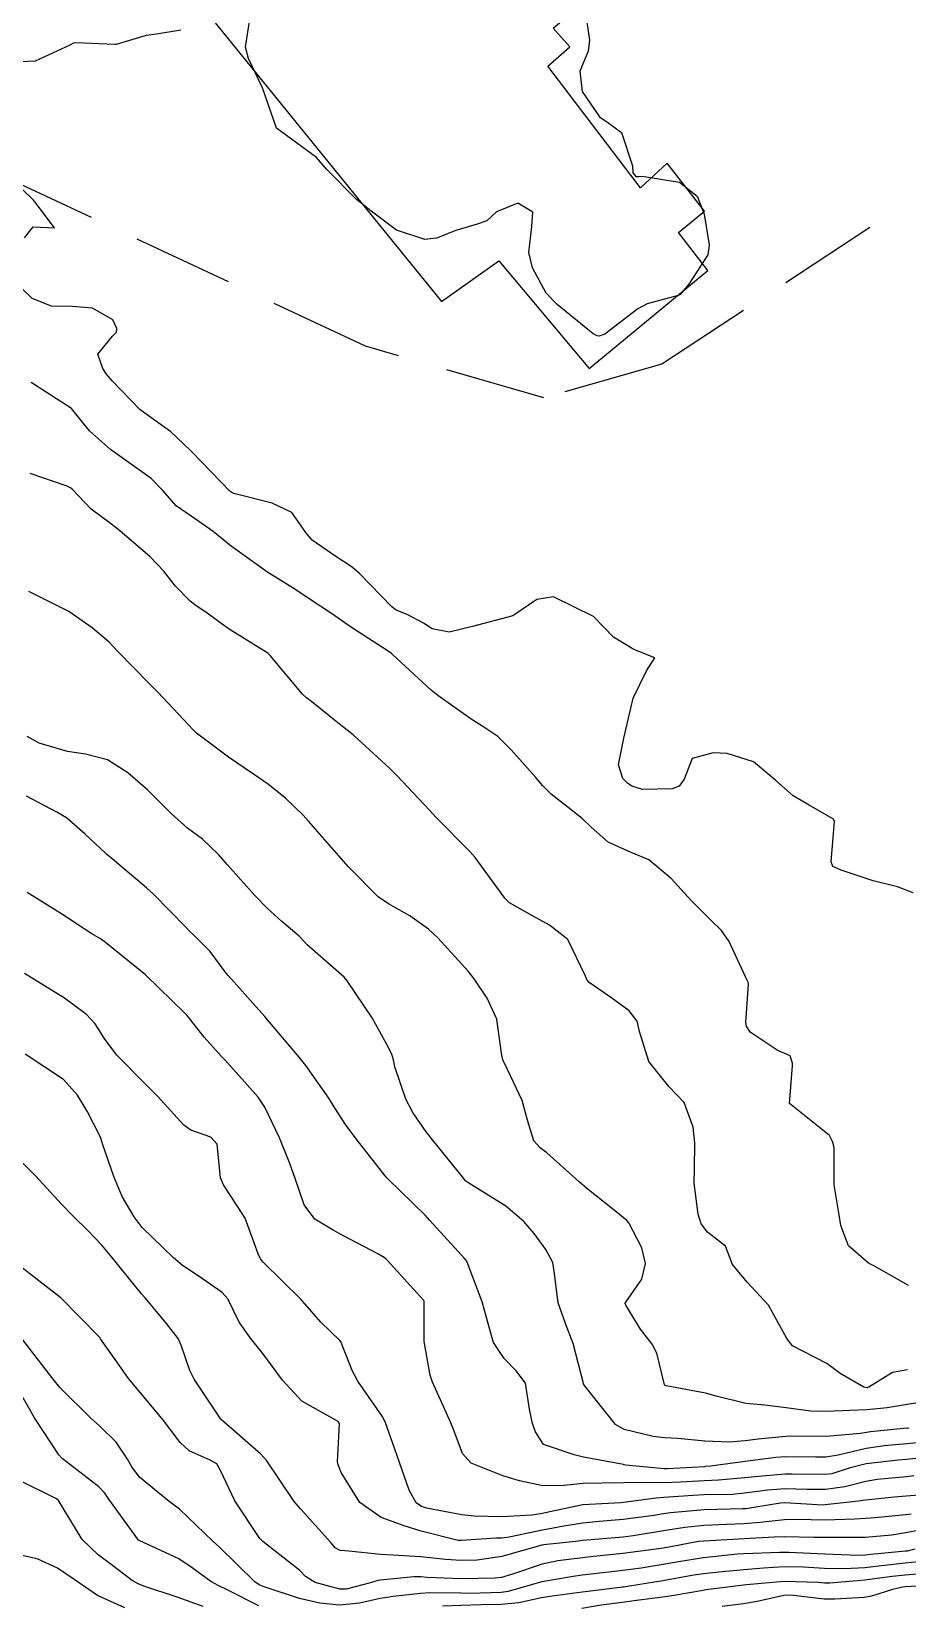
# Model space of a CAD drawing. Header units: metres. Extents: x 298520 to 308411, y 7433745 to 7450750.
# Drawn here: x 299340.1 to 299383.5, y 7449534.2 to 7449612.2 of the extents above; entities that cross this region are included whole.
import ezdxf

# ---------------------------------------------------------------- set-up
doc = ezdxf.new("R2010")
doc.units = ezdxf.units.M
doc.header["$LTSCALE"] = 10
doc.linetypes.add('DASHED', pattern=[0.75, 0.5, -0.25])
for name, color, linetype in [('Curvas de Nivel 1m', 11, 'Continuous'), ('Curvas de Nivel 5m', 15, 'Continuous'), ('Edificações', 30, 'Continuous'), ('Vias Secundárias', 230, 'DASHED')]:
    doc.layers.add(name, color=color, linetype=linetype)

msp = doc.modelspace()

# ---------------------------------------------------------------- linework, layer by layer
at = {"layer": 'Curvas de Nivel 1m', "flags": 128}
for points, elevation in [([(299367.528, 7449613.198), (299367.738, 7449611.739), (299367.677, 7449611.196), (299367.259, 7449610.204), (299367.38, 7449609.199), (299368.24, 7449607.946), (299368.687, 7449607.633), (299369.33, 7449607.174), (299369.861, 7449605.512), (299369.878, 7449605.165), (299370.031, 7449604.992), (299370.201, 7449604.996), (299370.354, 7449605.006), (299372.199, 7449604.715), (299373.076, 7449604.011), (299373.414, 7449603.122), (299373.668, 7449601.61), (299373.6, 7449601.118), (299372.667, 7449599.661), (299372.236, 7449599.138), (299372.132, 7449599.094), (299370.593, 7449598.691), (299370.126, 7449598.433), (299368.497, 7449597.184), (299368.212, 7449597.088), (299368.112, 7449597.099), (299367.918, 7449597.192), (299366.127, 7449598.649), (299365.589, 7449599.215), (299364.909, 7449600.459), (299364.734, 7449601.224), (299364.876, 7449602.519), (299364.922, 7449603.223), (299364.187, 7449603.676), (299363.136, 7449603.246), (299362.642, 7449602.787), (299362.174, 7449602.635), (299361.117, 7449602.322), (299360.163, 7449601.941), (299359.573, 7449601.875), (299358.168, 7449602.328), (299356.857, 7449603.32), (299356.485, 7449603.625), (299356.188, 7449603.85), (299354.728, 7449605.345), (299354.212, 7449605.927), (299352.233, 7449607.38), (299351.525, 7449609.387), (299350.834, 7449610.828), (299350.689, 7449611.396), (299350.908, 7449612.78)], 746), ([(299347.481, 7449612.236), (299346.282, 7449612.035), (299345.764, 7449611.972), (299344.274, 7449611.537), (299344.213, 7449611.531), (299342.275, 7449611.607), (299342.174, 7449611.592), (299341.983, 7449611.494), (299340.265, 7449610.705), (299339.147, 7449610.648)], 746), ([(299383.549, 7449550.061), (299381.858, 7449551.017), (299381.564, 7449551.165), (299380.566, 7449552.028), (299380.197, 7449553.041), (299380.111, 7449553.565), (299379.867, 7449555.046), (299379.853, 7449556.823), (299379.823, 7449557.047), (299379.783, 7449557.196), (299379.637, 7449557.496), (299377.653, 7449559.07), (299377.801, 7449560.949), (299377.79, 7449561.069), (299377.687, 7449561.436), (299377.041, 7449561.725), (299375.698, 7449562.606), (299375.512, 7449562.903), (299375.487, 7449563.093), (299375.619, 7449564.989), (299375.602, 7449565.092), (299375.472, 7449565.348), (299374.661, 7449567.106), (299374.284, 7449567.638), (299373.763, 7449568.138), (299372.767, 7449569.13), (299371.789, 7449570.222), (299370.674, 7449571.151), (299369.806, 7449571.503), (299368.658, 7449572.024), (299367.819, 7449572.766), (299367.367, 7449573.195), (299365.835, 7449574.389), (299365.431, 7449574.808), (299365.071, 7449575.222), (299363.863, 7449576.601), (299363.2, 7449577.247), (299362.408, 7449577.782), (299361.881, 7449578.11), (299360.223, 7449579.277), (299359.897, 7449579.545), (299357.977, 7449581.309), (299357.952, 7449581.338), (299357.923, 7449581.357), (299357.764, 7449581.472), (299355.936, 7449582.652), (299354.944, 7449583.34), (299353.95, 7449584.012), (299353.138, 7449584.546), (299351.962, 7449585.278), (299351.792, 7449585.382), (299349.982, 7449586.677), (299349.082, 7449587.409), (299348, 7449588.169), (299347.26, 7449588.685), (299346.586, 7449589.441), (299346.022, 7449590.034), (299344.121, 7449591.39), (299344.043, 7449591.443), (299344.001, 7449591.471), (299342.961, 7449592.396), (299342.063, 7449593.5), (299340.076, 7449594.79)], 744), ([(299383.502, 7449545.89), (299382.754, 7449545.754), (299381.576, 7449545.019), (299381.511, 7449545.001), (299381.493, 7449544.999), (299381.335, 7449545.022), (299380.163, 7449545.704), (299379.504, 7449546.195), (299377.792, 7449547.067), (299377.517, 7449547.437), (299376.608, 7449549.079), (299375.55, 7449550.223), (299374.818, 7449551.101), (299374.468, 7449552.003), (299373.579, 7449552.706), (299373.277, 7449553.123), (299373.12, 7449553.595), (299372.922, 7449555.127), (299372.948, 7449555.799), (299372.963, 7449557.127), (299372.87, 7449557.899), (299372.427, 7449559.132), (299371.664, 7449559.911), (299370.683, 7449561.15), (299370.218, 7449562.635), (299370.097, 7449563.156), (299369.708, 7449563.667), (299368.842, 7449564.301), (299367.722, 7449565.07), (299367.623, 7449565.191), (299367.531, 7449565.387), (299366.669, 7449567.201), (299365.76, 7449567.912), (299364.907, 7449568.365), (299363.771, 7449569.013), (299363.533, 7449569.242), (299362.823, 7449570.214), (299362.075, 7449571.257), (299361.806, 7449571.551), (299360.11, 7449573.277), (299359.826, 7449573.586), (299358.998, 7449574.456), (299358.201, 7449575.305), (299357.848, 7449575.664), (299356.023, 7449577.329), (299355.874, 7449577.449), (299355.353, 7449577.86), (299353.89, 7449579.04), (299353.713, 7449579.175), (299353.514, 7449579.356), (299351.921, 7449581.273), (299351.805, 7449581.381), (299349.934, 7449582.54), (299349.424, 7449582.894), (299348.719, 7449583.418), (299348.254, 7449583.733), (299347.948, 7449583.96), (299347.223, 7449584.698), (299346.644, 7449585.44), (299345.973, 7449586.155), (299344.448, 7449587.465), (299343.996, 7449587.809), (299343.038, 7449588.519), (299342.102, 7449589.499), (299342.014, 7449589.574), (299341.858, 7449589.659), (299340.024, 7449590.282)], 743), ([(299384.199, 7449544.276), (299383.48, 7449544.159), (299382.49, 7449543.998), (299381.476, 7449543.9), (299380.639, 7449543.869), (299379.474, 7449543.818), (299378.696, 7449543.836), (299377.477, 7449544.004), (299376.429, 7449544.13), (299375.48, 7449544.215), (299374.02, 7449544.577), (299373.487, 7449544.727), (299371.538, 7449545.094), (299371.492, 7449545.109), (299371.449, 7449545.141), (299371.076, 7449546.714), (299370.848, 7449547.15), (299370.259, 7449547.898), (299369.532, 7449549.094), (299369.506, 7449549.17), (299369.509, 7449549.194), (299369.534, 7449549.231), (299370.328, 7449550.382), (299370.508, 7449551.156), (299370.337, 7449551.925), (299369.683, 7449553.169), (299369.585, 7449553.284), (299369.048, 7449553.719), (299367.608, 7449554.861), (299367.23, 7449555.194), (299365.627, 7449556.626), (299365.297, 7449556.882), (299364.974, 7449557.22), (299364.662, 7449558.243), (299364.398, 7449559.229), (299363.676, 7449560.757), (299363.434, 7449561.242), (299363.368, 7449561.561), (299363.147, 7449563.246), (299362.669, 7449564.295), (299362.024, 7449565.257), (299361.729, 7449565.634), (299360.218, 7449567.275), (299359.757, 7449567.704), (299358.837, 7449568.367), (299357.769, 7449568.967), (299357.259, 7449569.315), (299355.795, 7449570.795), (299355.321, 7449571.335), (299353.82, 7449573.054), (299353.68, 7449573.211), (299353.552, 7449573.354), (299352.671, 7449574.207), (299351.838, 7449574.872), (299351.08, 7449575.388), (299349.855, 7449576.224), (299348.27, 7449577.424), (299348.064, 7449577.616), (299347.877, 7449577.823), (299346.353, 7449579.445), (299345.9, 7449579.903), (299344.364, 7449581.466), (299343.927, 7449581.92), (299343.093, 7449582.641), (299341.942, 7449583.439), (299341.841, 7449583.501), (299339.952, 7449584.431)], 742), ([(299383.578, 7449542.999), (299383.478, 7449542.984), (299383.463, 7449542.987), (299381.662, 7449542.817), (299381.461, 7449542.788), (299381.168, 7449542.733), (299379.458, 7449542.588), (299377.93, 7449542.594), (299377.458, 7449542.586), (299376.089, 7449542.451), (299375.456, 7449542.372), (299374.654, 7449542.301), (299373.455, 7449542.35), (299372.111, 7449542.479), (299371.457, 7449542.513), (299370.893, 7449542.584), (299369.461, 7449542.935), (299369.018, 7449543.174), (299367.492, 7449545.114), (299367.447, 7449545.19), (299367.415, 7449545.269), (299366.928, 7449547.196), (299366.548, 7449548.175), (299366.181, 7449549.204), (299365.988, 7449550.774), (299365.917, 7449551.206), (299365.569, 7449551.845), (299364.997, 7449552.639), (299364.49, 7449553.226), (299363.594, 7449553.987), (299361.707, 7449555.163), (299361.612, 7449555.228), (299361.582, 7449555.26), (299361.436, 7449555.441), (299359.949, 7449557.277), (299359.637, 7449557.677), (299358.979, 7449558.623), (299358.637, 7449559.295), (299358.092, 7449560.889), (299358.015, 7449561.305), (299357.93, 7449561.551), (299357.69, 7449561.997), (299356.964, 7449563.317), (299355.73, 7449565.155), (299355.572, 7449565.332), (299353.749, 7449566.935), (299353.547, 7449567.149), (299353.345, 7449567.356), (299352.483, 7449568.092), (299351.767, 7449568.744), (299351.153, 7449569.386), (299349.795, 7449570.904), (299349.345, 7449571.407), (299348.556, 7449572.164), (299347.816, 7449572.721), (299347, 7449573.438), (299345.835, 7449574.61), (299344.862, 7449575.46), (299343.852, 7449576.091), (299342.759, 7449576.384), (299341.863, 7449576.514), (299340.459, 7449576.922), (299339.87, 7449577.246)], 741), ([(299384.849, 7449541.586), (299383.447, 7449541.448), (299383.038, 7449541.413), (299381.445, 7449541.226), (299380.652, 7449541.032), (299379.747, 7449540.736), (299379.438, 7449540.693), (299377.784, 7449540.721), (299377.438, 7449540.712), (299375.933, 7449540.588), (299375.435, 7449540.53), (299374.127, 7449540.415), (299373.432, 7449540.382), (299372.247, 7449540.316), (299371.43, 7449540.293), (299370.281, 7449540.306), (299369.43, 7449540.289), (299368.343, 7449540.267), (299367.429, 7449540.252), (299366.468, 7449540.159), (299365.427, 7449540.14), (299364.264, 7449540.394), (299363.434, 7449540.631), (299361.872, 7449541.256), (299361.448, 7449541.746), (299361.038, 7449542.845), (299360.863, 7449543.266), (299360.355, 7449544.396), (299359.95, 7449545.275), (299359.837, 7449545.617), (299359.544, 7449547.28), (299359.544, 7449547.31), (299359.549, 7449549.28), (299359.533, 7449549.315), (299357.712, 7449551.308), (299357.64, 7449551.385), (299357.564, 7449551.446), (299357.248, 7449551.632), (299355.575, 7449552.5), (299355.033, 7449552.794), (299354.12, 7449553.352), (299353.593, 7449554.06), (299353.145, 7449555.365), (299352.885, 7449556.103), (299352.383, 7449557.373), (299351.648, 7449558.902), (299351.314, 7449559.383), (299349.68, 7449561.216), (299349.505, 7449561.403), (299348.644, 7449562.367), (299347.797, 7449563.429), (299347.704, 7449563.534), (299345.733, 7449565.45), (299343.749, 7449567.052), (299343.503, 7449567.226), (299343.073, 7449567.48), (299342.273, 7449568.007), (299341.761, 7449568.356), (299339.876, 7449569.519)], 739), ([(299383.804, 7449540.629), (299383.437, 7449540.592), (299381.989, 7449540.46), (299381.433, 7449540.356), (299380.381, 7449540.083), (299379.427, 7449539.957), (299378.525, 7449539.96), (299377.427, 7449539.987), (299376.577, 7449539.927), (299375.423, 7449539.767), (299374.805, 7449539.716), (299373.421, 7449539.691), (299372.88, 7449539.666), (299371.419, 7449539.557), (299371.04, 7449539.525), (299369.415, 7449539.316), (299369.285, 7449539.301), (299367.413, 7449539.19), (299365.772, 7449538.844), (299365.409, 7449538.773), (299364.873, 7449538.684), (299363.407, 7449538.605), (299362.029, 7449538.638), (299361.414, 7449538.697), (299359.666, 7449539.039), (299359.42, 7449539.116), (299359.152, 7449539.293), (299358.798, 7449539.928), (299358.32, 7449541.301), (299358.097, 7449541.947), (299357.615, 7449543.308), (299357.467, 7449543.597), (299356.256, 7449545.322), (299355.99, 7449545.818), (299355.51, 7449547.027), (299355.428, 7449547.247), (299355.371, 7449547.332), (299354.427, 7449548.252), (299353.532, 7449549.27), (299353.488, 7449549.316), (299353.45, 7449549.361), (299351.56, 7449551.211), (299351.426, 7449551.381), (299351.326, 7449551.622), (299350.669, 7449553.389), (299349.608, 7449555.05), (299349.459, 7449555.402), (299349.293, 7449557.068), (299348.974, 7449557.41), (299347.974, 7449557.763), (299347.639, 7449558.004), (299346.325, 7449559.443), (299345.663, 7449560.096), (299344.321, 7449561.464), (299343.691, 7449562.309), (299343.236, 7449563.015), (299342.805, 7449563.483), (299341.715, 7449564.293), (299339.733, 7449565.52)], 738), ([(299384.692, 7449539.719), (299383.422, 7449539.626), (299382.847, 7449539.58), (299381.419, 7449539.421), (299381.072, 7449539.371), (299379.415, 7449539.193), (299379.278, 7449539.188), (299377.416, 7449539.296), (299377.203, 7449539.285), (299375.98, 7449539.084), (299375.497, 7449539.004), (299375.412, 7449538.995), (299375.314, 7449538.994), (299373.411, 7449538.948), (299371.751, 7449538.795), (299371.409, 7449538.747), (299370.929, 7449538.668), (299369.406, 7449538.473), (299368.216, 7449538.371), (299367.404, 7449538.283), (299366.466, 7449538.136), (299365.4, 7449537.943), (299363.749, 7449537.588), (299363.396, 7449537.545), (299363.103, 7449537.538), (299361.395, 7449537.423), (299361.229, 7449537.429), (299359.402, 7449537.885), (299358.554, 7449538.15), (299357.412, 7449538.578), (299356.364, 7449539.321), (299355.438, 7449540.8), (299355.285, 7449541.176), (299355.256, 7449541.333), (299355.342, 7449543.212), (299355.283, 7449543.333), (299353.477, 7449544.328), (299352.527, 7449545.37), (299351.507, 7449546.766), (299350.987, 7449547.385), (299350.373, 7449548.243), (299349.808, 7449549.397), (299349.538, 7449549.721), (299348.566, 7449550.396), (299347.557, 7449551.062), (299347.118, 7449551.434), (299345.578, 7449552.936), (299345.171, 7449553.454), (299344.583, 7449554.475), (299344.159, 7449555.465), (299343.629, 7449557.03), (299343.522, 7449557.361), (299343.477, 7449557.472), (299342.853, 7449558.69), (299342.374, 7449559.489), (299341.664, 7449560.267), (299339.767, 7449561.519)], 737), ([(299383.674, 7449538.734), (299383.41, 7449538.71), (299381.875, 7449538.549), (299381.408, 7449538.517), (299380.872, 7449538.492), (299379.407, 7449538.44), (299377.994, 7449538.477), (299377.407, 7449538.46), (299376.17, 7449538.318), (299375.405, 7449538.255), (299374.523, 7449538.222), (299373.403, 7449538.174), (299372.454, 7449538.078), (299371.401, 7449537.904), (299369.9, 7449537.664), (299369.397, 7449537.598), (299369.006, 7449537.564), (299367.395, 7449537.423), (299367.185, 7449537.403), (299365.475, 7449537.209), (299365.401, 7449537.202), (299365.378, 7449537.195), (299363.387, 7449536.645), (299362.173, 7449536.464), (299361.385, 7449536.445), (299360.606, 7449536.492), (299359.386, 7449536.628), (299357.985, 7449536.706), (299357.387, 7449536.745), (299355.808, 7449536.907), (299355.389, 7449536.934), (299355.132, 7449537.075), (299354.911, 7449537.337), (299353.417, 7449538.995), (299353.098, 7449539.363), (299352.393, 7449540.411), (299351.751, 7449541.377), (299351.446, 7449541.705), (299349.509, 7449543.4), (299349.464, 7449543.445), (299348.144, 7449545.42), (299347.932, 7449545.858), (299347.51, 7449547.109), (299347.351, 7449547.432), (299346.777, 7449548.185), (299345.715, 7449549.448), (299345.545, 7449549.648), (299344.06, 7449551.465), (299343.569, 7449552.055), (299342.877, 7449552.782), (299342.151, 7449553.491), (299341.591, 7449554.069), (299340.276, 7449555.513), (299339.619, 7449556.152)], 736), ([(299383.861, 7449536.995), (299383.482, 7449536.909), (299383.392, 7449536.896), (299381.674, 7449536.733), (299381.39, 7449536.704), (299381.052, 7449536.688), (299379.39, 7449536.758), (299377.618, 7449536.84), (299377.391, 7449536.842), (299377.151, 7449536.834), (299375.39, 7449536.777), (299375.05, 7449536.755), (299373.387, 7449536.573), (299372.139, 7449536.379), (299371.384, 7449536.245), (299370.293, 7449536.067), (299369.381, 7449535.94), (299368.692, 7449535.864), (299367.378, 7449535.708), (299366.922, 7449535.65), (299365.375, 7449535.383), (299364.794, 7449535.219), (299363.705, 7449534.898), (299363.367, 7449534.855), (299361.81, 7449534.812), (299361.366, 7449534.814), (299359.816, 7449534.833), (299359.366, 7449534.812), (299358.01, 7449534.657), (299357.362, 7449534.552), (299356.347, 7449534.331), (299355.356, 7449534.229), (299354.376, 7449534.326), (299353.361, 7449534.55), (299351.614, 7449535.132), (299351.371, 7449535.237), (299351.151, 7449535.382), (299349.39, 7449537.112), (299349.24, 7449537.25), (299349.076, 7449537.405), (299347.416, 7449538.98), (299346.825, 7449539.436), (299345.434, 7449540.562), (299345.064, 7449541.08), (299344.851, 7449541.459), (299344.288, 7449542.304), (299343.459, 7449543.11), (299343.024, 7449543.484), (299341.486, 7449545.011), (299341.091, 7449545.504), (299339.664, 7449547.366)], 734), ([(299351.355, 7449534.199), (299349.781, 7449534.982), (299349.37, 7449535.19), (299348.967, 7449535.406), (299348.041, 7449536.081), (299347.384, 7449536.528), (299345.393, 7449537.45), (299343.915, 7449539.473), (299343.717, 7449539.767), (299343.429, 7449540.091), (299341.614, 7449541.498), (299341.445, 7449541.673), (299340.234, 7449543.512), (299339.483, 7449544.836)], 733), ([(299348.599, 7449534.167), (299347.361, 7449534.614), (299345.645, 7449535.171), (299345.37, 7449535.283), (299345.074, 7449535.454), (299344.097, 7449536.187), (299343.385, 7449536.724), (299342.59, 7449537.488), (299341.422, 7449539.42), (299341.33, 7449539.501), (299339.432, 7449540.436)], 732), ([(299344.719, 7449534.092), (299343.361, 7449534.706), (299342.197, 7449535.492), (299341.379, 7449536.066), (299340.373, 7449536.52), (299339.385, 7449536.739)], 731), ([(299384.007, 7449536.373), (299383.386, 7449536.304), (299382.213, 7449536.184), (299381.384, 7449536.082), (299380.368, 7449536.02), (299379.383, 7449536.04), (299378.338, 7449536.106), (299377.383, 7449536.124), (299376.362, 7449536.064), (299375.382, 7449535.98), (299374.139, 7449535.867), (299373.38, 7449535.779), (299372.815, 7449535.689), (299371.376, 7449535.437), (299369.721, 7449535.165), (299369.425, 7449535.117), (299369.372, 7449535.112), (299367.647, 7449534.909), (299367.368, 7449534.872), (299365.892, 7449534.678), (299365.364, 7449534.583), (299364.24, 7449534.347), (299363.358, 7449534.265), (299362.37, 7449534.238), (299361.357, 7449534.215), (299360.451, 7449534.179)], 733), ([(299384.554, 7449535.815), (299383.38, 7449535.718), (299382.737, 7449535.649), (299381.377, 7449535.459), (299379.651, 7449535.321), (299379.376, 7449535.322), (299379.086, 7449535.343), (299377.376, 7449535.408), (299375.517, 7449535.24), (299375.374, 7449535.221), (299374.438, 7449535.109), (299373.506, 7449534.983), (299373.371, 7449534.959), (299371.818, 7449534.683), (299371.365, 7449534.621), (299370.069, 7449534.453), (299369.361, 7449534.365), (299368.313, 7449534.226), (299367.356, 7449534.06)], 732), ([(299385.13, 7449535.228), (299383.374, 7449535.138), (299383.251, 7449535.124), (299382.751, 7449535.006), (299381.709, 7449534.675), (299381.367, 7449534.615), (299379.888, 7449534.519), (299379.365, 7449534.533), (299377.707, 7449534.728), (299377.368, 7449534.712), (299376.044, 7449534.408), (299375.361, 7449534.292), (299374.307, 7449534.162)], 731)]:
    msp.add_lwpolyline(points, dxfattribs=dict(at, elevation=elevation))
at = {"layer": 'Curvas de Nivel 5m', "flags": 128}
for points, elevation in [([(299339.746, 7449601.945), (299340.173, 7449602.502), (299341.231, 7449602.445), (299340.419, 7449603.518), (299340.321, 7449603.655), (299340.186, 7449603.826), (299338.406, 7449605.538)], 745), ([(299383.781, 7449569.507), (299382.991, 7449569.802), (299381.789, 7449570.103), (299380.21, 7449570.63), (299379.799, 7449570.822), (299379.709, 7449571.051), (299379.815, 7449572.257), (299379.882, 7449573.039), (299379.824, 7449573.158), (299378.624, 7449573.851), (299377.835, 7449574.307), (299376.963, 7449575.079), (299375.857, 7449576), (299374.565, 7449576.406), (299373.863, 7449576.443), (299372.823, 7449576.166), (299372.42, 7449575.134), (299372.175, 7449574.801), (299371.838, 7449574.663), (299370.358, 7449574.635), (299369.839, 7449574.786), (299369.613, 7449574.936), (299369.396, 7449575.167), (299369.179, 7449575.844), (299369.437, 7449577.167), (299369.893, 7449579.16), (299370.556, 7449580.511), (299370.98, 7449581.149), (299369.927, 7449581.57), (299368.93, 7449582.172), (299367.943, 7449583.19), (299365.953, 7449584.178), (299365.123, 7449584.047), (299363.943, 7449583.23), (299361.937, 7449582.707), (299360.789, 7449582.417), (299359.936, 7449582.59), (299359.513, 7449582.861), (299358.706, 7449583.299), (299358.154, 7449583.516), (299357.947, 7449583.679), (299356.34, 7449585.326), (299355.968, 7449585.648), (299355.119, 7449586.195), (299353.987, 7449586.979), (299353.678, 7449587.355), (299352.98, 7449588.342), (299352.007, 7449588.812), (299350.117, 7449589.293), (299350.012, 7449589.332), (299349.912, 7449589.401), (299348.042, 7449591.337), (299347.968, 7449591.421), (299346.976, 7449592.36), (299346.058, 7449593.002), (299345.462, 7449593.456), (299344.077, 7449594.873), (299343.806, 7449595.2), (299343.622, 7449595.477), (299343.377, 7449596.197), (299344.107, 7449597.077), (299344.294, 7449597.284), (299344.32, 7449597.468), (299344.117, 7449597.888), (299343.115, 7449598.477), (299342.123, 7449598.557), (299341.07, 7449598.564), (299340.127, 7449598.942), (299339.531, 7449599.526)], 745), ([(299384.163, 7449542.286), (299383.455, 7449542.217), (299382.346, 7449542.119), (299381.453, 7449541.98), (299380.065, 7449541.656), (299379.448, 7449541.564), (299378.943, 7449541.56), (299377.448, 7449541.579), (299376.977, 7449541.546), (299375.445, 7449541.346), (299373.725, 7449541.116), (299373.473, 7449541.089), (299373.442, 7449541.087), (299371.605, 7449540.974), (299371.44, 7449540.977), (299369.539, 7449541.169), (299369.458, 7449541.185), (299369.443, 7449541.186), (299369.415, 7449541.198), (299367.447, 7449541.566), (299366.975, 7449541.667), (299365.453, 7449542.179), (299365.063, 7449542.82), (299364.916, 7449543.218), (299364.758, 7449543.937), (299364.561, 7449545.224), (299364.109, 7449545.841), (299363.505, 7449546.452), (299362.985, 7449547.245), (299362.767, 7449548), (299362.417, 7449549.251), (299361.731, 7449551.088), (299361.655, 7449551.259), (299361.564, 7449551.385), (299359.833, 7449553.277), (299359.587, 7449553.547), (299357.769, 7449555.308), (299357.693, 7449555.389), (299357.615, 7449555.485), (299356.177, 7449557.325), (299355.64, 7449558.034), (299355.138, 7449558.827), (299354.818, 7449559.343), (299353.677, 7449560.951), (299353.35, 7449561.363), (299351.702, 7449563.323), (299351.655, 7449563.38), (299351.072, 7449564.027), (299349.842, 7449565.399), (299349.734, 7449565.536), (299348.933, 7449566.601), (299348.12, 7449567.424), (299347.931, 7449567.603), (299347.757, 7449567.79), (299346.124, 7449569.446), (299345.778, 7449569.765), (299344.077, 7449571.189), (299343.802, 7449571.418), (299343.745, 7449571.471), (299342.74, 7449572.414), (299341.82, 7449573.219), (299341.335, 7449573.505), (299339.834, 7449574.292)], 740), ([(299384.402, 7449537.99), (299383.401, 7449537.81), (299382.716, 7449537.69), (299381.399, 7449537.583), (299379.93, 7449537.573), (299379.398, 7449537.576), (299378.869, 7449537.585), (299377.398, 7449537.609), (299376.884, 7449537.589), (299375.397, 7449537.515), (299373.702, 7449537.421), (299373.396, 7449537.404), (299373.143, 7449537.375), (299371.854, 7449537.135), (299371.467, 7449537.064), (299371.392, 7449537.05), (299371.284, 7449537.033), (299369.389, 7449536.78), (299367.942, 7449536.63), (299367.387, 7449536.572), (299366.164, 7449536.423), (299365.383, 7449536.256), (299363.913, 7449535.767), (299363.377, 7449535.606), (299363.059, 7449535.56), (299361.376, 7449535.529), (299359.697, 7449535.606), (299359.376, 7449535.638), (299359.031, 7449535.638), (299357.375, 7449535.472), (299357.241, 7449535.445), (299356.811, 7449535.316), (299355.673, 7449535.023), (299355.368, 7449535.02), (299354.151, 7449535.348), (299353.665, 7449535.645), (299353.379, 7449535.948), (299351.551, 7449537.378), (299351.395, 7449537.533), (299350.154, 7449539.393), (299349.438, 7449540.937), (299349.268, 7449541.23), (299348.946, 7449541.407), (299347.904, 7449541.88), (299347.451, 7449542.281), (299346.584, 7449543.439), (299345.482, 7449544.746), (299344.892, 7449545.459), (299344.309, 7449546.276), (299343.512, 7449547.427), (299343.469, 7449547.48), (299341.542, 7449549.446), (299341.479, 7449549.501), (299339.558, 7449550.987)], 735)]:
    msp.add_lwpolyline(points, dxfattribs=dict(at, elevation=elevation))
at = {"layer": 'Edificações'}
msp.add_lwpolyline([(299359.322, 7449623.266), (299348.056, 7449614.017), (299360.409, 7449598.799), (299363.249, 7449600.811), (299367.715, 7449595.489), (299373.593, 7449600.337), (299372.14, 7449602.217), (299373.428, 7449603.273), (299371.579, 7449605.655), (299370.258, 7449604.435), (299365.666, 7449610.451), (299366.756, 7449611.407), (299365.931, 7449612.331), (299370.588, 7449616.263), (299367.781, 7449619.594), (299364.439, 7449617.102)], close=True, dxfattribs=at)
at = {"layer": 'Vias Secundárias'}
msp.add_lwpolyline([(299381.635, 7449602.473), (299371.325, 7449595.693), (299365.474, 7449594.021), (299356.637, 7449596.58), (299329.211, 7449609.45), (299308.569, 7449616.192), (299272.942, 7449628.557), (299243.716, 7449630.101), (299231.101, 7449632.403), (299205.973, 7449646.822), (299191.932, 7449653.998), (299181.621, 7449656.301), (299172.144, 7449654.254), (299161.706, 7449649.329), (299146.047, 7449643.933), (299130.934, 7449645.276), (299121.623, 7449652.274), (299106.707, 7449666.375)], dxfattribs=at)

doc.saveas('drawing.dxf')
